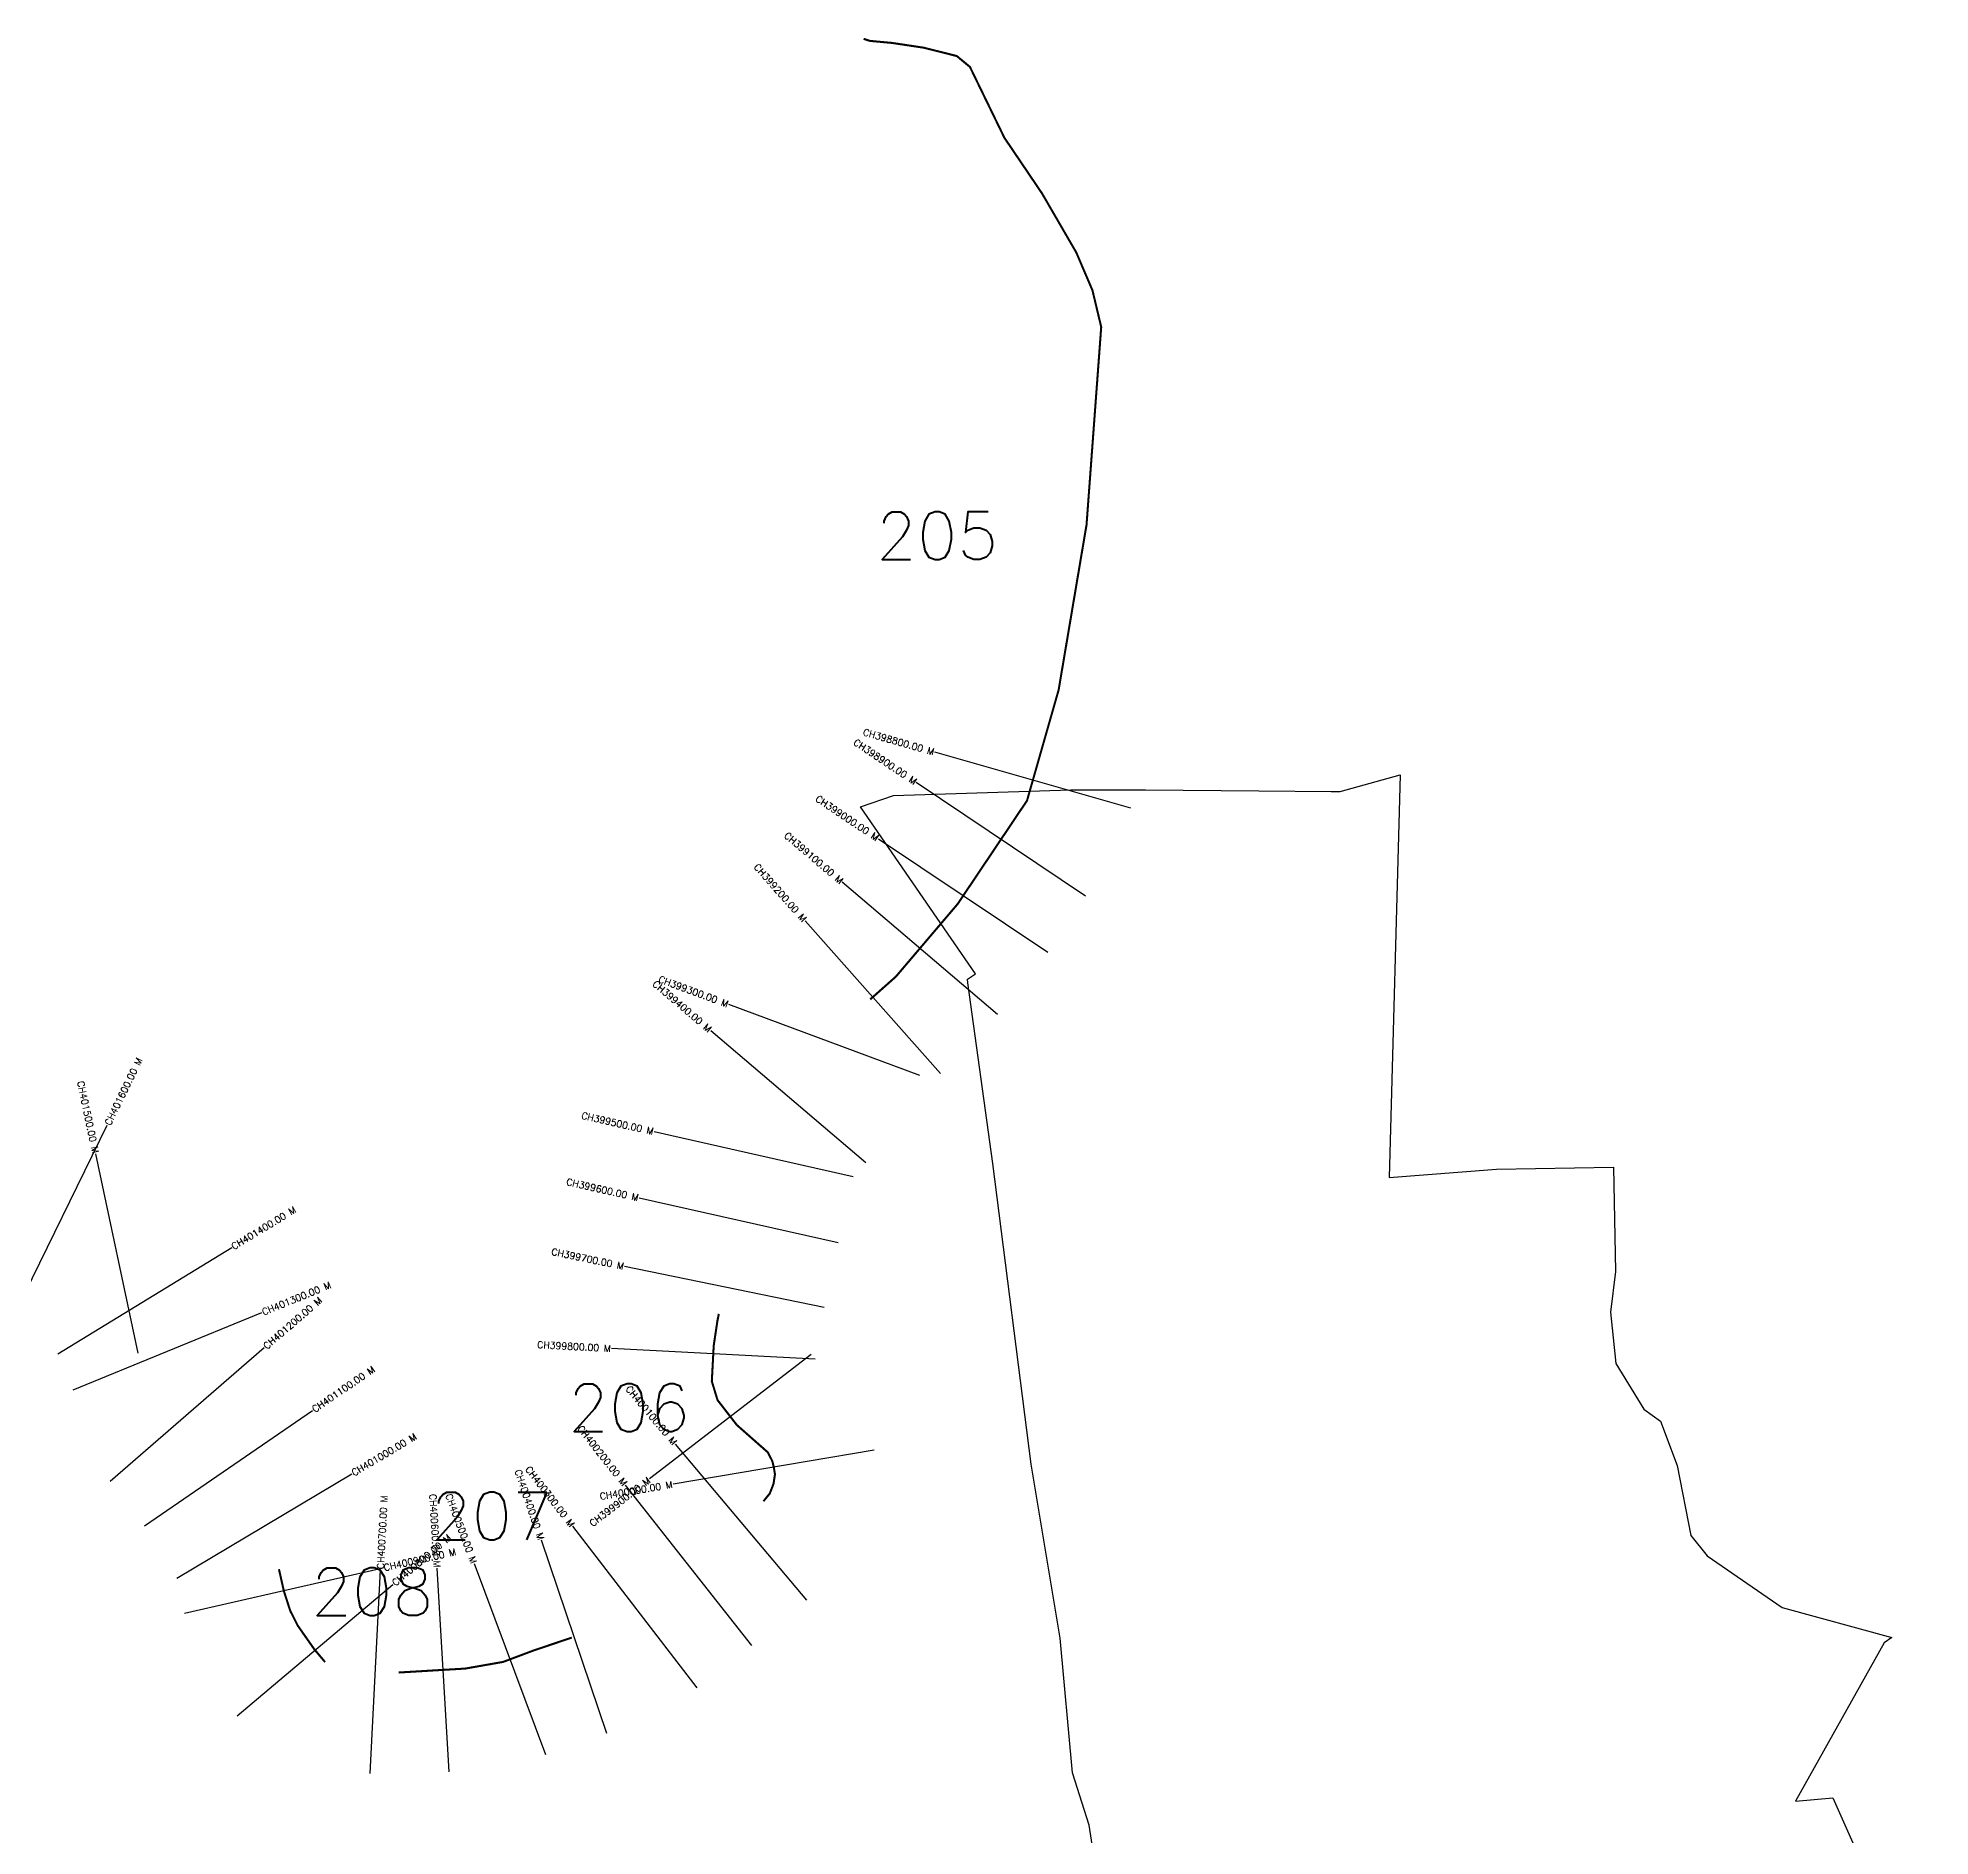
# Model space of a CAD drawing. Header units: metres. Extents: x 302061 to 307079, y 1940496 to 1945691.
# Drawn here: x 303928 to 306712, y 1943045 to 1945691 of the extents above; entities that cross this region are included whole.
import ezdxf
from ezdxf.enums import TextEntityAlignment as Align

# ---------------------------------------------------------------- set-up
doc = ezdxf.new("R2010")
doc.units = ezdxf.units.M
for name, color, linetype in [('CS', 134, 'Continuous'), ('CSMark', 6, 'Continuous'), ('NATURALLY PROTECTED', 3, 'Continuous')]:
    doc.layers.add(name, color=color, linetype=linetype)
doc.styles.get("Standard").update_dxf_attribs({"font": 'simplex.shx'})

msp = doc.modelspace()

# ---------------------------------------------------------------- linework, layer by layer
at = {"color": 6, "flags": 128}
for points in [[(305138.1, 1944559.2), (305186.5, 1944575.8), (305447.7, 1944584.2), (305557.3, 1944584.3), (305724, 1944582.7), (305830.8, 1944581.7), (305843.9, 1944581.6), (305932.1, 1944606.6), (305916.2, 1944014), (306073.9, 1944026.3), (306246.2, 1944029.2), (306248.9, 1943875.5), (306241.8, 1943815.9), (306249.6, 1943740.1), (306290.7, 1943672.8), (306315.5, 1943655.3), (306339.8, 1943590.1), (306359.8, 1943487.2), (306384, 1943457.3), (306494.2, 1943381.4), (306655.5, 1943337.2), (306644.3, 1943329.4), (306514.2, 1943096.3), (306568.7, 1943100.9), (306712.1, 1942779)], [(305525.3, 1942735.8), (305474.7, 1943061), (305449.9, 1943138), (305431.9, 1943336), (305389.3, 1943591.9), (305332.6, 1944034.7), (305296.1, 1944300.5), (305295.4, 1944305.6), (305307.1, 1944313.5), (305138.1, 1944559.2)]]:
    msp.add_lwpolyline(points, dxfattribs=at)
at = {"layer": 'CS'}
for p, q in [((305535.9, 1944557.2), (305247.4, 1944639.7)), ((305469.3, 1944427.7), (305220.2, 1944594.9)), ((305413.6, 1944344.7), (305164.5, 1944511.8)), ((305339.8, 1944253.9), (305111.3, 1944448.3)), ((305255.7, 1944167.1), (305056.7, 1944391.6)), ((305225.4, 1944164.1), (304944.1, 1944268.3)), ((305146, 1944035.4), (304917.6, 1944229.9)), ((303897.8, 1943821.3), (304029.5, 1944090.8)), ((305127.1, 1944015.1), (304834.5, 1944081.3)), ((304075, 1943755.2), (304012.9, 1944048.7)), ((305105, 1943917.5), (304812.4, 1943983.7)), ((303956.7, 1943754.5), (304212.8, 1943910.8)), ((305084.7, 1943822.7), (304790.8, 1943883)), ((303979.3, 1943701.6), (304257, 1943815)), ((304033.9, 1943567.2), (304260.8, 1943763.5)), ((305071.2, 1943746.4), (304771.7, 1943762.2)), ((305065.3, 1943753.6), (304827.8, 1943570.4)), ((304084.5, 1943501.1), (304331.6, 1943671.2)), ((305158.3, 1943612.8), (304862.5, 1943562.7)), ((305059, 1943392), (304865.9, 1943621.6)), ((304131.9, 1943424.3), (304389.6, 1943577.9)), ((304978, 1943325.5), (304792.4, 1943561.2)), ((304764.8, 1943196), (304668.8, 1943480.2)), ((304897.9, 1943263), (304714.8, 1943500.7)), ((304143.1, 1943373), (304435.7, 1943439.3)), ((304416.7, 1943137), (304431.7, 1943436.7)), ((304532.9, 1943139.6), (304515.2, 1943439.1)), ((304674.9, 1943164.4), (304569.9, 1943445.4)), ((304220.9, 1943221.6), (304450, 1943415.2))]:
    msp.add_line(p, q, dxfattribs=at)
at = {"layer": 'NATURALLY PROTECTED', "const_width": 3, "flags": 128}
for points in [[(305142.8, 1945689.3), (305151.9, 1945686.3), (305184.3, 1945683.3), (305231.1, 1945676.3), (305279.8, 1945664), (305299.1, 1945648), (305349.8, 1945543.8), (305405.3, 1945461.7), (305455.6, 1945375), (305479.4, 1945319.3), (305492.3, 1945265.3), (305470.7, 1944974.2), (305429.6, 1944731.1), (305383.1, 1944568.4), (305281.1, 1944416.4), (305190.1, 1944309.4), (305152.3, 1944275.9)], [(304929.6, 1943813.2), (304927.7, 1943804), (304922.1, 1943766.7), (304919.3, 1943714), (304927.7, 1943686.4), (304956, 1943649.8), (304986.7, 1943622.7), (305001.7, 1943609.5), (305008.4, 1943596.4), (305010.3, 1943588.4), (305012.2, 1943577.2), (305010.1, 1943563.2), (305004.7, 1943549.1), (304995.3, 1943537.5)], [(304350.2, 1943300.9), (304334.4, 1943319.6), (304309.8, 1943354.8), (304298.8, 1943376.7), (304289.6, 1943405.3), (304282.3, 1943437.5)], [(304713.3, 1943336.9), (304657, 1943317.9), (304612.2, 1943301.1), (304556.4, 1943291.3), (304458.6, 1943285.5)]]:
    msp.add_lwpolyline(points, dxfattribs=at)

# ---------------------------------------------------------------- texts
at = {"char_height": 70, "attachment_point": 1}
for s, insert in [('205', (305160.8, 1944993.1)), ('206', (304707.5, 1943710.2)), ('207', (304505.5, 1943550.8)), ('208', (304329.5, 1943439.4))]:
    msp.add_mtext_dynamic_manual_height_columns(s, width=95.172, gutter_width=1, heights=[0], dxfattribs=dict(at, insert=insert))
at = {"layer": 'CSMark'}
for s, rotation, p in [('CH398800.00 M', 344.0454, (305246.5, 1944639.9)), ('CH398900.00 M', 326.1386, (305219.4, 1944595.4)), ('CH399000.00 M', 326.1386, (305163.6, 1944512.4)), ('CH399100.00 M', 319.629, (305110.5, 1944448.9)), ('CH399200.00 M', 311.5675, (305056, 1944392.3)), ('CH399300.00 M', 339.6631, (304943.2, 1944268.7)), ('CH399400.00 M', 319.5852, (304916.9, 1944230.6)), ('CH401500.00 M', 281.9587, (304012.7, 1944049.7)), ('CH399500.00 M', 347.2518, (304833.5, 1944081.5)), ('CH399600.00 M', 347.2518, (304811.4, 1943984)), ('CH399700.00 M', 348.4068, (304789.8, 1943883.2)), ('CH399800.00 M', 356.9757, (304770.7, 1943762.3)), ('CH400100.00 M', 310.0464, (304865.3, 1943622.4)), ('CH400200.00 M', 308.2036, (304791.8, 1943562)), ('CH400300.00 M', 307.6154, (304714.2, 1943501.5)), ('CH400400.00 M', 288.6708, (304668.4, 1943481.1)), ('CH399900.00 M', 37.6388, (304827, 1943569.8)), ('CH400000.00 M', 9.6262, (304861.5, 1943562.5)), ('CH400600.00 M', 273.3735, (304515.1, 1943440.1)), ('CH400500.00 M', 290.4962, (304569.6, 1943446.4))]:
    msp.add_text(s, height=10, rotation=rotation, dxfattribs=at).set_placement(p, align=Align.MIDDLE_RIGHT)
for s, rotation, p in [('CH401600.00 M', 63.9555, (304029.9, 1944091.7)), ('CH401400.00 M', 31.3931, (304213.6, 1943911.3)), ('CH401300.00 M', 22.2267, (304257.9, 1943815.4)), ('CH401200.00 M', 40.8668, (304261.5, 1943764.2)), ('CH401100.00 M', 34.542, (304332.5, 1943671.7)), ('CH401000.00 M', 30.798, (304390.4, 1943578.4)), ('CH400700.00 M', 87.1444, (304431.7, 1943437.7)), ('CH400800.00 M', 40.1965, (304450.8, 1943415.8)), ('CH400900.00 M', 12.7611, (304436.7, 1943439.5))]:
    msp.add_text(s, height=10, rotation=rotation, dxfattribs=at).set_placement(p, align=Align.MIDDLE_LEFT)

doc.saveas('drawing.dxf')
